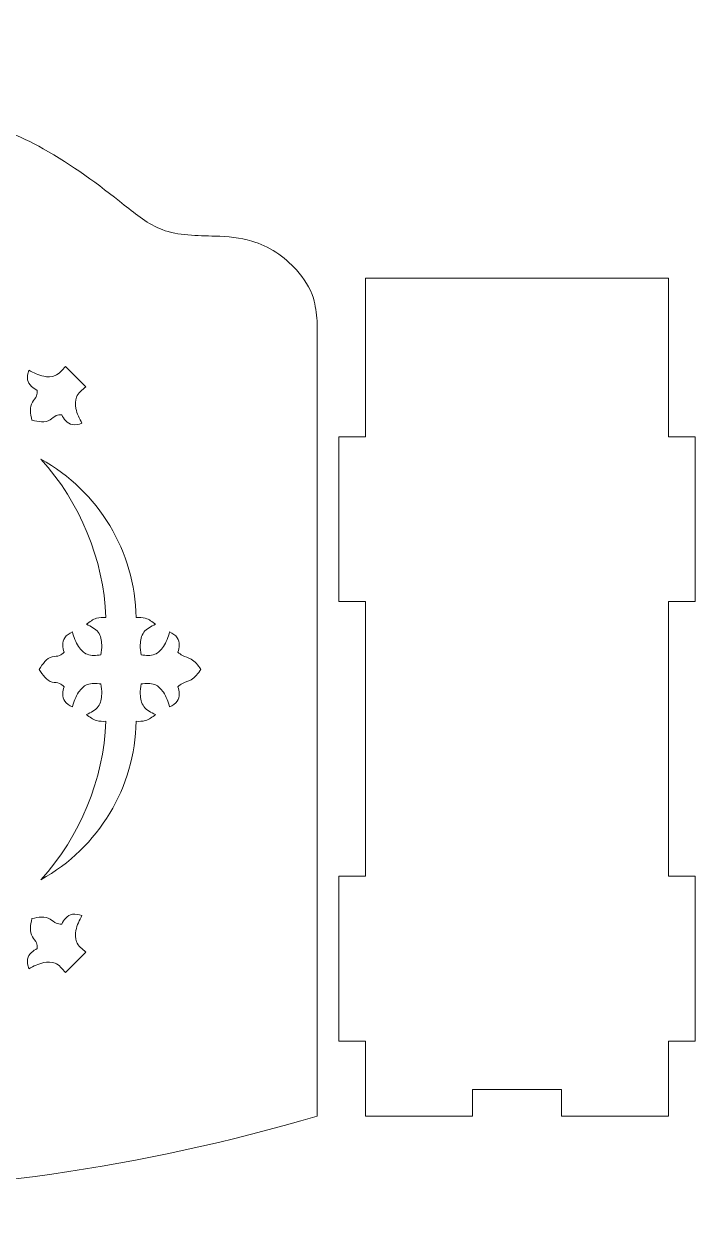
# Model space of a CAD drawing. Header units: inches. Extents: x -604 to 396, y -92 to 517.
# Drawn here: x -225.3 to -150, y 242 to 376.3 of the extents above; entities that cross this region are included whole.
import ezdxf

# ---------------------------------------------------------------- set-up
doc = ezdxf.new("R2010")
doc.units = ezdxf.units.IN
doc.header["$MEASUREMENT"] = 0
doc.layers.add('Layer 1', color=7, linetype='Continuous')

msp = doc.modelspace()

# ---------------------------------------------------------------- linework, layer by layer
at = {"layer": 'Layer 1', "lineweight": 9}
for points, knots in [([(-238.26, 365.33), (-239.94, 371.77), (-245.77, 376.27), (-252.43, 376.27), (-252.43, 376.27), (-259.1, 376.27), (-264.92, 371.77), (-266.6, 365.33), (-266.6, 365.33), (-268.82, 365.47), (-271.03, 365.62), (-273.19, 365.33), (-273.19, 365.33), (-276.16, 364.93), (-279.04, 363.72), (-281.69, 362.25), (-281.69, 362.25), (-284.95, 360.45), (-287.85, 358.26), (-290.81, 355.92), (-290.81, 355.92), (-292.15, 354.85), (-293.5, 353.75), (-295.04, 353.16), (-295.04, 353.16), (-296.87, 352.47), (-298.97, 352.51), (-301.02, 352.43), (-301.02, 352.43), (-302.42, 352.38), (-303.8, 352.28), (-305.11, 351.88), (-305.11, 351.88), (-307.01, 351.32), (-308.77, 350.14), (-310.14, 348.63), (-310.14, 348.63), (-310.98, 347.69), (-311.67, 346.62), (-312.03, 345.45), (-312.03, 345.45), (-312.28, 344.63), (-312.37, 343.77), (-312.45, 342.9), (-312.45, 342.9), (-312.45, 342.9), (-312.45, 253.56), (-312.45, 253.56), (-312.45, 253.56), (-273.27, 242), (-231.59, 242), (-192.41, 253.56), (-192.41, 253.56), (-192.41, 253.56), (-192.41, 342.9), (-192.41, 342.9), (-192.41, 342.9), (-192.49, 343.77), (-192.58, 344.63), (-192.83, 345.45), (-192.83, 345.45), (-193.19, 346.62), (-193.88, 347.69), (-194.72, 348.63), (-194.72, 348.63), (-196.09, 350.14), (-197.85, 351.32), (-199.75, 351.88), (-199.75, 351.88), (-201.06, 352.28), (-202.44, 352.38), (-203.84, 352.43), (-203.84, 352.43), (-205.89, 352.51), (-207.99, 352.47), (-209.82, 353.16), (-209.82, 353.16), (-211.36, 353.75), (-212.71, 354.85), (-214.06, 355.92), (-214.06, 355.92), (-217.01, 358.26), (-219.92, 360.45), (-223.17, 362.25), (-223.17, 362.25), (-225.82, 363.72), (-228.7, 364.93), (-231.67, 365.33), (-231.67, 365.33), (-233.83, 365.62), (-236.05, 365.47), (-238.26, 365.33)], [0, 0, 0, 0, 0.041667, 0.041667, 0.041667, 0.041667, 0.083333, 0.083333, 0.083333, 0.083333, 0.125, 0.125, 0.125, 0.125, 0.166667, 0.166667, 0.166667, 0.166667, 0.208333, 0.208333, 0.208333, 0.208333, 0.25, 0.25, 0.25, 0.25, 0.291667, 0.291667, 0.291667, 0.291667, 0.333333, 0.333333, 0.333333, 0.333333, 0.375, 0.375, 0.375, 0.375, 0.416667, 0.416667, 0.416667, 0.416667, 0.458333, 0.458333, 0.458333, 0.458333, 0.5, 0.5, 0.5, 0.5, 0.541667, 0.541667, 0.541667, 0.541667, 0.583333, 0.583333, 0.583333, 0.583333, 0.625, 0.625, 0.625, 0.625, 0.666667, 0.666667, 0.666667, 0.666667, 0.708333, 0.708333, 0.708333, 0.708333, 0.75, 0.75, 0.75, 0.75, 0.791667, 0.791667, 0.791667, 0.791667, 0.833333, 0.833333, 0.833333, 0.833333, 0.875, 0.875, 0.875, 0.875, 0.916667, 0.916667, 0.916667, 0.916667, 1, 1, 1, 1]), ([(-174.96, 253.56), (-174.96, 253.56), (-174.96, 256.56), (-174.96, 256.56), (-174.96, 256.56), (-174.96, 256.56), (-164.96, 256.56), (-164.96, 256.56), (-164.96, 256.56), (-164.96, 256.56), (-164.96, 253.56), (-164.96, 253.56), (-164.96, 253.56), (-164.96, 253.56), (-152.96, 253.56), (-152.96, 253.56), (-152.96, 253.56), (-152.96, 253.56), (-152.96, 261.99), (-152.96, 261.99), (-152.96, 261.99), (-152.96, 261.99), (-149.96, 261.99), (-149.96, 261.99), (-149.96, 261.99), (-149.96, 261.99), (-149.96, 280.52), (-149.96, 280.52), (-149.96, 280.52), (-149.96, 280.52), (-152.96, 280.52), (-152.96, 280.52), (-152.96, 280.52), (-152.96, 280.52), (-152.96, 311.37), (-152.96, 311.37), (-152.96, 311.37), (-152.96, 311.37), (-149.96, 311.37), (-149.96, 311.37), (-149.96, 311.37), (-149.96, 311.37), (-149.96, 329.9), (-149.96, 329.9), (-149.96, 329.9), (-149.96, 329.9), (-152.96, 329.9), (-152.96, 329.9), (-152.96, 329.9), (-152.96, 329.9), (-152.96, 347.7), (-152.96, 347.7), (-152.96, 347.7), (-152.96, 347.7), (-186.96, 347.7), (-186.96, 347.7), (-186.96, 347.7), (-186.96, 347.7), (-186.96, 329.9), (-186.96, 329.9), (-186.96, 329.9), (-186.96, 329.9), (-189.96, 329.9), (-189.96, 329.9), (-189.96, 329.9), (-189.96, 329.9), (-189.96, 311.37), (-189.96, 311.37), (-189.96, 311.37), (-189.96, 311.37), (-186.96, 311.37), (-186.96, 311.37), (-186.96, 311.37), (-186.96, 311.37), (-186.96, 280.52), (-186.96, 280.52), (-186.96, 280.52), (-186.96, 280.52), (-189.96, 280.52), (-189.96, 280.52), (-189.96, 280.52), (-189.96, 280.52), (-189.96, 261.99), (-189.96, 261.99), (-189.96, 261.99), (-189.96, 261.99), (-186.96, 261.99), (-186.96, 261.99), (-186.96, 261.99), (-186.96, 261.99), (-186.96, 253.56), (-186.96, 253.56), (-186.96, 253.56), (-186.96, 253.56), (-174.96, 253.56), (-174.96, 253.56)], [0, 0, 0, 0, 0.04, 0.04, 0.04, 0.04, 0.08, 0.08, 0.08, 0.08, 0.12, 0.12, 0.12, 0.12, 0.16, 0.16, 0.16, 0.16, 0.2, 0.2, 0.2, 0.2, 0.24, 0.24, 0.24, 0.24, 0.28, 0.28, 0.28, 0.28, 0.32, 0.32, 0.32, 0.32, 0.36, 0.36, 0.36, 0.36, 0.4, 0.4, 0.4, 0.4, 0.44, 0.44, 0.44, 0.44, 0.48, 0.48, 0.48, 0.48, 0.52, 0.52, 0.52, 0.52, 0.56, 0.56, 0.56, 0.56, 0.6, 0.6, 0.6, 0.6, 0.64, 0.64, 0.64, 0.64, 0.68, 0.68, 0.68, 0.68, 0.72, 0.72, 0.72, 0.72, 0.76, 0.76, 0.76, 0.76, 0.8, 0.8, 0.8, 0.8, 0.84, 0.84, 0.84, 0.84, 0.88, 0.88, 0.88, 0.88, 0.92, 0.92, 0.92, 0.92, 1, 1, 1, 1]), ([(-221.09, 332.35), (-220.95, 332.12), (-220.82, 331.88), (-220.63, 331.68), (-220.63, 331.68), (-220.43, 331.47), (-220.16, 331.31), (-219.88, 331.26), (-219.88, 331.26), (-219.54, 331.19), (-219.18, 331.29), (-218.82, 331.4), (-218.82, 331.4), (-219.1, 331.93), (-219.38, 332.46), (-219.49, 333.07), (-219.49, 333.07), (-219.58, 333.5), (-219.58, 333.96), (-219.42, 334.35), (-219.42, 334.35), (-219.23, 334.81), (-218.8, 335.16), (-218.38, 335.5), (-218.38, 335.5), (-218.38, 335.5), (-220.68, 337.8), (-220.68, 337.8), (-220.68, 337.8), (-221.02, 337.38), (-221.37, 336.95), (-221.83, 336.76), (-221.83, 336.76), (-222.22, 336.6), (-222.68, 336.6), (-223.11, 336.69), (-223.11, 336.69), (-223.72, 336.8), (-224.25, 337.08), (-224.78, 337.36), (-224.78, 337.36), (-224.89, 337), (-224.99, 336.64), (-224.92, 336.3), (-224.92, 336.3), (-224.87, 336.02), (-224.71, 335.75), (-224.5, 335.55), (-224.5, 335.55), (-224.3, 335.36), (-224.06, 335.23), (-223.83, 335.09), (-223.83, 335.09), (-223.83, 334.88), (-223.84, 334.67), (-223.92, 334.48), (-223.92, 334.48), (-224.02, 334.23), (-224.25, 334.02), (-224.39, 333.79), (-224.39, 333.79), (-224.75, 333.22), (-224.59, 332.48), (-224.44, 331.74), (-224.44, 331.74), (-223.7, 331.59), (-222.96, 331.43), (-222.39, 331.79), (-222.39, 331.79), (-222.16, 331.93), (-221.95, 332.16), (-221.7, 332.26), (-221.7, 332.26), (-221.51, 332.34), (-221.3, 332.35), (-221.09, 332.35)], [0, 0, 0, 0, 0.05, 0.05, 0.05, 0.05, 0.1, 0.1, 0.1, 0.1, 0.15, 0.15, 0.15, 0.15, 0.2, 0.2, 0.2, 0.2, 0.25, 0.25, 0.25, 0.25, 0.3, 0.3, 0.3, 0.3, 0.35, 0.35, 0.35, 0.35, 0.4, 0.4, 0.4, 0.4, 0.45, 0.45, 0.45, 0.45, 0.5, 0.5, 0.5, 0.5, 0.55, 0.55, 0.55, 0.55, 0.6, 0.6, 0.6, 0.6, 0.65, 0.65, 0.65, 0.65, 0.7, 0.7, 0.7, 0.7, 0.75, 0.75, 0.75, 0.75, 0.8, 0.8, 0.8, 0.8, 0.85, 0.85, 0.85, 0.85, 0.9, 0.9, 0.9, 0.9, 1, 1, 1, 1]), ([(-210.55, 298.67), (-211.05, 298.92), (-211.56, 299.16), (-211.86, 299.57), (-211.86, 299.57), (-212.15, 299.95), (-212.26, 300.49), (-212.27, 300.99), (-212.27, 300.99), (-212.28, 301.38), (-212.23, 301.75), (-212.18, 302.12), (-212.18, 302.12), (-211.64, 302.18), (-211.09, 302.24), (-210.63, 302.04), (-210.63, 302.04), (-210.24, 301.88), (-209.92, 301.55), (-209.67, 301.19), (-209.67, 301.19), (-209.33, 300.68), (-209.15, 300.11), (-208.97, 299.53), (-208.97, 299.53), (-208.64, 299.71), (-208.31, 299.89), (-208.12, 300.18), (-208.12, 300.18), (-207.96, 300.42), (-207.89, 300.72), (-207.89, 301.01), (-207.89, 301.01), (-207.89, 301.29), (-207.97, 301.55), (-208.04, 301.81), (-208.04, 301.81), (-207.88, 301.94), (-207.72, 302.08), (-207.54, 302.18), (-207.54, 302.18), (-207.23, 302.35), (-206.87, 302.42), (-206.56, 302.59), (-206.56, 302.59), (-206.1, 302.84), (-205.78, 303.29), (-205.45, 303.75), (-205.45, 303.75), (-205.78, 304.2), (-206.1, 304.66), (-206.56, 304.91), (-206.56, 304.91), (-206.87, 305.07), (-207.23, 305.15), (-207.54, 305.32), (-207.54, 305.32), (-207.72, 305.42), (-207.88, 305.55), (-208.04, 305.69), (-208.04, 305.69), (-207.97, 305.95), (-207.89, 306.21), (-207.89, 306.49), (-207.89, 306.49), (-207.89, 306.78), (-207.96, 307.08), (-208.12, 307.31), (-208.12, 307.31), (-208.31, 307.61), (-208.64, 307.79), (-208.97, 307.97), (-208.97, 307.97), (-209.15, 307.39), (-209.33, 306.82), (-209.67, 306.31), (-209.67, 306.31), (-209.92, 305.94), (-210.24, 305.61), (-210.63, 305.45), (-210.63, 305.45), (-211.09, 305.26), (-211.64, 305.32), (-212.18, 305.38), (-212.18, 305.38), (-212.23, 305.75), (-212.28, 306.12), (-212.27, 306.5), (-212.27, 306.5), (-212.26, 307.01), (-212.15, 307.54), (-211.86, 307.93), (-211.86, 307.93), (-211.56, 308.34), (-211.05, 308.58), (-210.55, 308.82), (-210.55, 308.82), (-210.91, 309.1), (-211.28, 309.38), (-211.7, 309.5), (-211.7, 309.5), (-212.02, 309.59), (-212.38, 309.59), (-212.74, 309.58), (-212.74, 309.58), (-212.86, 317), (-216.94, 323.78), (-223.43, 327.37), (-223.43, 327.37), (-218.99, 322.47), (-216.41, 316.18), (-216.13, 309.58), (-216.13, 309.58), (-216.49, 309.59), (-216.84, 309.59), (-217.17, 309.5), (-217.17, 309.5), (-217.59, 309.38), (-217.95, 309.1), (-218.32, 308.82), (-218.32, 308.82), (-217.81, 308.58), (-217.31, 308.34), (-217, 307.93), (-217, 307.93), (-216.72, 307.54), (-216.61, 307.01), (-216.6, 306.5), (-216.6, 306.5), (-216.59, 306.12), (-216.64, 305.75), (-216.69, 305.38), (-216.69, 305.38), (-217.23, 305.32), (-217.77, 305.26), (-218.24, 305.45), (-218.24, 305.45), (-218.62, 305.61), (-218.95, 305.94), (-219.2, 306.31), (-219.2, 306.31), (-219.54, 306.82), (-219.72, 307.39), (-219.89, 307.97), (-219.89, 307.97), (-220.22, 307.79), (-220.55, 307.61), (-220.75, 307.31), (-220.75, 307.31), (-220.91, 307.08), (-220.98, 306.78), (-220.98, 306.49), (-220.98, 306.49), (-220.97, 306.21), (-220.9, 305.95), (-220.83, 305.69), (-220.83, 305.69), (-220.98, 305.54), (-221.14, 305.4), (-221.33, 305.32), (-221.33, 305.32), (-221.58, 305.21), (-221.88, 305.23), (-222.15, 305.17), (-222.15, 305.17), (-222.8, 305.01), (-223.22, 304.38), (-223.63, 303.75), (-223.63, 303.75), (-223.22, 303.12), (-222.8, 302.49), (-222.15, 302.33), (-222.15, 302.33), (-221.88, 302.27), (-221.58, 302.28), (-221.33, 302.18), (-221.33, 302.18), (-221.14, 302.1), (-220.98, 301.96), (-220.83, 301.81), (-220.83, 301.81), (-220.9, 301.55), (-220.97, 301.29), (-220.98, 301.01), (-220.98, 301.01), (-220.98, 300.72), (-220.91, 300.42), (-220.75, 300.18), (-220.75, 300.18), (-220.55, 299.89), (-220.22, 299.71), (-219.89, 299.53), (-219.89, 299.53), (-219.72, 300.11), (-219.54, 300.68), (-219.2, 301.19), (-219.2, 301.19), (-218.95, 301.55), (-218.62, 301.88), (-218.24, 302.04), (-218.24, 302.04), (-217.77, 302.24), (-217.23, 302.18), (-216.69, 302.12), (-216.69, 302.12), (-216.64, 301.75), (-216.59, 301.38), (-216.6, 300.99), (-216.6, 300.99), (-216.61, 300.49), (-216.72, 299.95), (-217, 299.57), (-217, 299.57), (-217.31, 299.16), (-217.81, 298.92), (-218.32, 298.67), (-218.32, 298.67), (-217.95, 298.4), (-217.59, 298.12), (-217.17, 298), (-217.17, 298), (-216.84, 297.91), (-216.49, 297.91), (-216.13, 297.92), (-216.13, 297.92), (-216.41, 291.32), (-218.99, 285.02), (-223.43, 280.13), (-223.43, 280.13), (-216.94, 283.72), (-212.86, 290.5), (-212.74, 297.92), (-212.74, 297.92), (-212.38, 297.91), (-212.02, 297.91), (-211.7, 298), (-211.7, 298), (-211.28, 298.12), (-210.91, 298.4), (-210.55, 298.67)], [0, 0, 0, 0, 0.016393, 0.016393, 0.016393, 0.016393, 0.032787, 0.032787, 0.032787, 0.032787, 0.04918, 0.04918, 0.04918, 0.04918, 0.065574, 0.065574, 0.065574, 0.065574, 0.081967, 0.081967, 0.081967, 0.081967, 0.098361, 0.098361, 0.098361, 0.098361, 0.114754, 0.114754, 0.114754, 0.114754, 0.131148, 0.131148, 0.131148, 0.131148, 0.147541, 0.147541, 0.147541, 0.147541, 0.163934, 0.163934, 0.163934, 0.163934, 0.180328, 0.180328, 0.180328, 0.180328, 0.196721, 0.196721, 0.196721, 0.196721, 0.213115, 0.213115, 0.213115, 0.213115, 0.229508, 0.229508, 0.229508, 0.229508, 0.245902, 0.245902, 0.245902, 0.245902, 0.262295, 0.262295, 0.262295, 0.262295, 0.278689, 0.278689, 0.278689, 0.278689, 0.295082, 0.295082, 0.295082, 0.295082, 0.311475, 0.311475, 0.311475, 0.311475, 0.327869, 0.327869, 0.327869, 0.327869, 0.344262, 0.344262, 0.344262, 0.344262, 0.360656, 0.360656, 0.360656, 0.360656, 0.377049, 0.377049, 0.377049, 0.377049, 0.393443, 0.393443, 0.393443, 0.393443, 0.409836, 0.409836, 0.409836, 0.409836, 0.42623, 0.42623, 0.42623, 0.42623, 0.442623, 0.442623, 0.442623, 0.442623, 0.459016, 0.459016, 0.459016, 0.459016, 0.47541, 0.47541, 0.47541, 0.47541, 0.491803, 0.491803, 0.491803, 0.491803, 0.508197, 0.508197, 0.508197, 0.508197, 0.52459, 0.52459, 0.52459, 0.52459, 0.540984, 0.540984, 0.540984, 0.540984, 0.557377, 0.557377, 0.557377, 0.557377, 0.57377, 0.57377, 0.57377, 0.57377, 0.590164, 0.590164, 0.590164, 0.590164, 0.606557, 0.606557, 0.606557, 0.606557, 0.622951, 0.622951, 0.622951, 0.622951, 0.639344, 0.639344, 0.639344, 0.639344, 0.655738, 0.655738, 0.655738, 0.655738, 0.672131, 0.672131, 0.672131, 0.672131, 0.688525, 0.688525, 0.688525, 0.688525, 0.704918, 0.704918, 0.704918, 0.704918, 0.721311, 0.721311, 0.721311, 0.721311, 0.737705, 0.737705, 0.737705, 0.737705, 0.754098, 0.754098, 0.754098, 0.754098, 0.770492, 0.770492, 0.770492, 0.770492, 0.786885, 0.786885, 0.786885, 0.786885, 0.803279, 0.803279, 0.803279, 0.803279, 0.819672, 0.819672, 0.819672, 0.819672, 0.836066, 0.836066, 0.836066, 0.836066, 0.852459, 0.852459, 0.852459, 0.852459, 0.868852, 0.868852, 0.868852, 0.868852, 0.885246, 0.885246, 0.885246, 0.885246, 0.901639, 0.901639, 0.901639, 0.901639, 0.918033, 0.918033, 0.918033, 0.918033, 0.934426, 0.934426, 0.934426, 0.934426, 0.95082, 0.95082, 0.95082, 0.95082, 0.967213, 0.967213, 0.967213, 0.967213, 1, 1, 1, 1]), ([(-223.83, 272.4), (-224.06, 272.27), (-224.3, 272.14), (-224.5, 271.94), (-224.5, 271.94), (-224.71, 271.74), (-224.87, 271.48), (-224.92, 271.2), (-224.92, 271.2), (-224.99, 270.85), (-224.89, 270.49), (-224.78, 270.13), (-224.78, 270.13), (-224.25, 270.41), (-223.72, 270.69), (-223.11, 270.81), (-223.11, 270.81), (-222.68, 270.9), (-222.22, 270.9), (-221.83, 270.74), (-221.83, 270.74), (-221.37, 270.55), (-221.02, 270.12), (-220.68, 269.7), (-220.68, 269.7), (-220.68, 269.7), (-218.38, 272), (-218.38, 272), (-218.38, 272), (-218.8, 272.34), (-219.23, 272.68), (-219.42, 273.15), (-219.42, 273.15), (-219.58, 273.53), (-219.58, 274), (-219.49, 274.43), (-219.49, 274.43), (-219.38, 275.03), (-219.1, 275.57), (-218.82, 276.1), (-218.82, 276.1), (-219.18, 276.2), (-219.54, 276.31), (-219.88, 276.24), (-219.88, 276.24), (-220.16, 276.19), (-220.43, 276.02), (-220.63, 275.82), (-220.63, 275.82), (-220.82, 275.62), (-220.95, 275.38), (-221.09, 275.14), (-221.09, 275.14), (-221.3, 275.15), (-221.51, 275.16), (-221.7, 275.24), (-221.7, 275.24), (-221.95, 275.34), (-222.16, 275.57), (-222.39, 275.71), (-222.39, 275.71), (-222.96, 276.06), (-223.7, 275.91), (-224.44, 275.76), (-224.44, 275.76), (-224.59, 275.02), (-224.75, 274.28), (-224.39, 273.71), (-224.39, 273.71), (-224.25, 273.47), (-224.02, 273.27), (-223.92, 273.02), (-223.92, 273.02), (-223.84, 272.83), (-223.83, 272.62), (-223.83, 272.4)], [0, 0, 0, 0, 0.05, 0.05, 0.05, 0.05, 0.1, 0.1, 0.1, 0.1, 0.15, 0.15, 0.15, 0.15, 0.2, 0.2, 0.2, 0.2, 0.25, 0.25, 0.25, 0.25, 0.3, 0.3, 0.3, 0.3, 0.35, 0.35, 0.35, 0.35, 0.4, 0.4, 0.4, 0.4, 0.45, 0.45, 0.45, 0.45, 0.5, 0.5, 0.5, 0.5, 0.55, 0.55, 0.55, 0.55, 0.6, 0.6, 0.6, 0.6, 0.65, 0.65, 0.65, 0.65, 0.7, 0.7, 0.7, 0.7, 0.75, 0.75, 0.75, 0.75, 0.8, 0.8, 0.8, 0.8, 0.85, 0.85, 0.85, 0.85, 0.9, 0.9, 0.9, 0.9, 1, 1, 1, 1])]:
    msp.add_open_spline(points, degree=3, knots=knots, dxfattribs=at)

doc.saveas('drawing.dxf')
